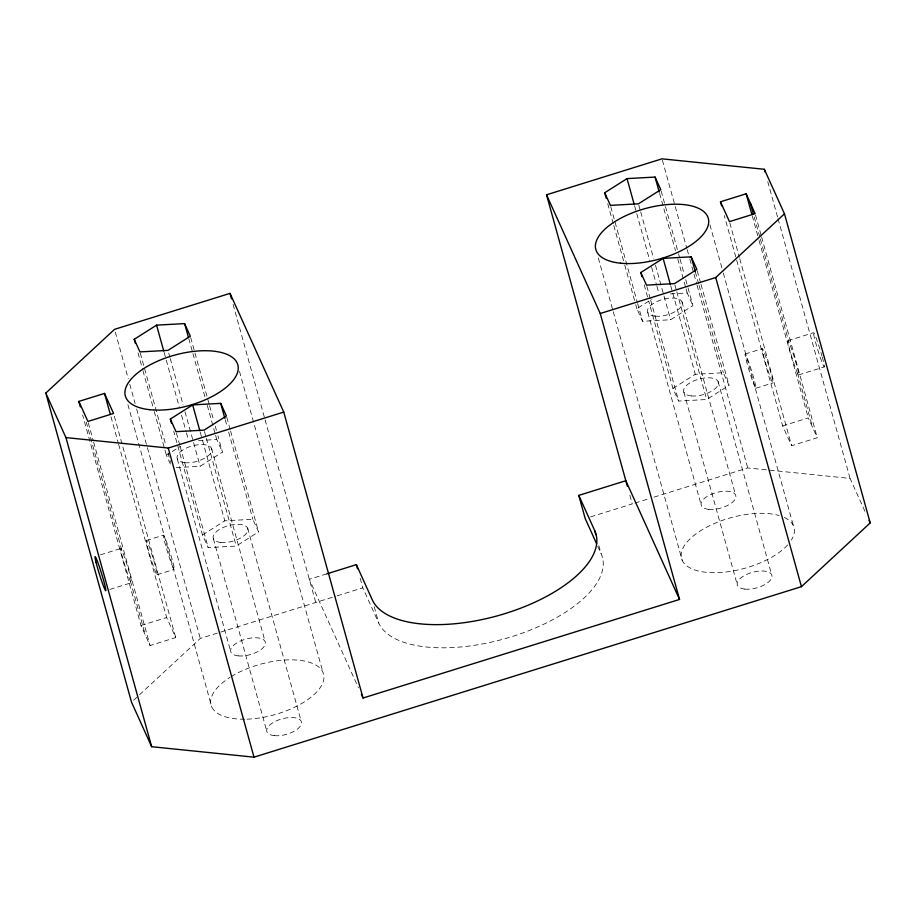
<?xml version="1.0" encoding="UTF-8"?>
<svg xmlns="http://www.w3.org/2000/svg" width="916" height="916" viewBox="0 0 916 916"><rect width="100%" height="100%" fill="white"/><g stroke="black" fill="none" stroke-linecap="round" stroke-linejoin="round"><path stroke-width="0.69" stroke-dasharray="4.58 3.44" d="M133.61 700.259L200.283 638.452L335.92 596.202M170.376 464.034L166.38 455.206L171.086 452.229M172.265 451.485L180.486 446.275M176.296 467.595L200.135 466.29L222.462 452.138L217.928 435.764M202.47 534.978L224.809 520.826L252.85 519.28L258.552 531.898L236.225 546.05L208.184 547.585L202.47 534.978L173.731 431.333M688.019 287.876L692.931 305.6L670.604 319.753L642.563 321.298L636.849 308.681L652.135 298.994M672.939 388.441L695.278 374.289L723.319 372.755L729.022 385.361L706.694 399.513L678.653 401.059L672.939 388.441L648.734 301.158M100.428 554.833L120.683 548.524M146.342 540.532L163.449 535.196M745.12 354.034L762.227 348.71M787.897 340.706L813.557 332.714A17.954 1.122 72.7 0 1 822.018 356.21M109.851 589.435L131.469 582.713M157.128 574.721L174.235 569.386M755.906 388.224L773.012 382.899M798.672 374.896L824.331 366.904M140.995 625.513L166.655 617.521L175.723 637.559L150.064 645.551L140.995 625.513L82.658 415.154M782.63 425.894L808.29 417.902L817.267 437.745L791.607 445.737L782.63 425.894L724.293 215.535M326.806 573.863L309.322 579.301L358.374 687.698M337.26 595.789L362.805 587.832L378.755 623.075A116.698 52.43 -15.5 0 0 511.769 636.666A116.698 52.43 -15.5 0 0 601.148 553.814L598.881 545.627M590.58 516.887L632.246 503.915L629.223 493.003M634.971 503.067L648.551 498.831M653.99 497.136L747.731 467.95L850.059 478.404L865.597 512.742M670.398 293.91L687.229 292.994L692.931 305.6M198.532 440.516L216.76 439.52L222.462 452.138M597.736 546.257L601.148 553.814M767.757 181.654L777.661 217.367M778.05 218.741L850.059 478.404M755.505 215.008L761.219 235.641M761.597 237.015L817.267 437.745M754.234 217.023L759.971 237.679M760.349 239.053L788.997 342.355M797.573 373.259L812.572 427.36M752.242 215.787L758.723 239.156M759.101 240.53L808.29 417.902M729.834 223L739.372 257.373M739.75 258.747L791.607 445.737M709.946 224.832L722.93 271.663M723.308 273.037L793.37 525.681M697.259 270.815L700.66 283.09M701.038 284.452L729.022 385.361M695.324 271.834L698.736 284.109M699.114 285.471L723.319 372.755M662.383 160.208L686.771 248.133M687.149 249.507L689.439 257.751M689.817 259.125L693.63 272.865M694.007 274.228L696.675 283.846M697.053 285.219L747.731 467.95M718.087 381.571L771.673 574.767M661.169 191.055L678.183 252.415M678.561 253.778L679.695 257.877M680.073 259.239L684.229 274.239M685.752 279.689L687.641 286.513M659.612 193.436L675.504 250.709M677.771 258.896L685.718 287.532M686.095 288.895L687.229 292.994M681.996 301.811L735.582 495.006M674.92 284.968L676.432 290.418M676.81 291.78L706.694 399.513M670.695 285.643L695.278 374.289M638.83 205.207L640.341 210.657M640.719 212.02L653.577 258.392M655.467 265.205L670.604 319.753M634.605 205.882L649.73 260.43M651.62 267.254L656.532 284.979M656.921 286.342L658.81 293.166M683.874 392.231L737.449 585.427M646.879 286.502L650.28 298.776M650.658 300.139L678.653 401.059M644.2 284.796L648.356 299.795M647.784 312.47L701.358 505.666M610.789 206.741L637.261 302.2M637.639 303.562L642.563 321.298M607.732 203.673L613.399 224.122M613.777 225.496L624.368 263.671M624.746 265.045L635.338 303.219M635.715 304.593L636.849 308.681M598.354 258.072L612.827 310.284M613.216 311.658L682.18 560.317M374.209 606.713L378.755 623.075M360.16 578.282L362.805 587.832M233.076 304.375L264.724 418.463M265.102 419.837L315.757 602.488M239.465 371.346L322.913 672.218M226.79 417.341L230.191 429.615M230.569 430.978L258.552 531.898M225.244 419.734L227.134 426.547M228.645 432.009L252.85 519.28M247.629 528.108L301.204 721.304M190.7 337.58L209.226 404.403M209.604 405.765L213.772 420.765M215.283 426.226L216.416 430.314M188.776 338.599L192.555 352.236M192.933 353.61L205.035 397.246M207.302 405.422L215.249 434.07M215.626 435.432L216.76 439.52M211.527 448.348L265.113 641.543M204.451 431.493L205.963 436.955M206.34 438.317L236.225 546.05M200.226 432.18L202.115 438.993M202.493 440.356L224.809 520.826M168.739 353.095L169.872 357.183M170.25 358.545L183.108 404.918M185.009 411.742L200.135 466.29M164.136 352.42L179.261 406.967M181.528 415.143L186.074 431.516M186.452 432.879L188.341 439.691M213.405 538.768L266.991 731.964M176.41 433.028L179.822 445.302M180.2 446.665L208.184 547.585M177.315 458.996L230.901 652.192M140.32 353.267L166.036 446M167.937 452.825L170.582 462.374M138.018 352.935L142.553 369.297M142.93 370.659L153.899 410.208M154.277 411.57L166.38 455.206M115.313 332.084L128.274 378.8M129.797 384.296L135.121 403.521M136.656 409.017L200.283 638.452M127.897 404.62L211.71 706.854M114.34 416.196L175.723 637.559M110.996 416.791L118.233 442.909M118.622 444.294L166.655 617.521M88.291 422.814L93.249 440.688M93.627 442.073L150.064 645.551M86.264 422.07L121.794 550.161M130.358 581.065L145.358 635.166M822.305 357.229A17.954 1.122 72.7 0 1 821.091 359.793A17.954 1.122 72.7 0 1 813.523 332.794M784.371 517.483A58.349 26.22 -15.5 0 1 791.378 540.062M787.668 544.917A58.349 26.22 -15.5 0 1 705.652 572.248A58.349 26.22 -15.5 0 1 694.878 534.715A58.349 26.22 -15.5 0 1 779.241 515.559M231.175 676.603A58.349 26.22 -15.5 0 1 304.398 661.043A58.349 26.22 -15.5 0 1 315.676 693.046A58.349 26.22 -15.5 0 1 246.186 719.186M244.824 719.209A58.349 26.22 -15.5 0 1 230.053 677.302M744.834 589.114A17.954 8.072 -15.5 0 0 771.959 576.874A17.954 8.072 -15.5 0 0 746.895 574.309A17.954 8.072 -15.5 0 0 744.834 589.114M691.259 395.918A17.954 8.072 -15.5 0 0 718.373 383.678A17.954 8.072 -15.5 0 0 693.309 381.113A17.954 8.072 -15.5 0 0 691.259 395.918M274.376 735.651A17.954 8.072 -15.5 0 0 301.49 723.4A17.954 8.072 -15.5 0 0 276.426 720.846A17.954 8.072 -15.5 0 0 274.376 735.651M220.79 542.444A17.954 8.072 -15.5 0 0 247.915 530.204A17.954 8.072 -15.5 0 0 222.84 527.65A17.954 8.072 -15.5 0 0 220.79 542.444M788.928 346.637A17.954 1.122 72.7 0 0 798.294 374.655A17.954 1.122 72.7 0 0 792.626 352.122A17.954 1.122 72.7 0 0 788.928 346.637M763.268 354.629A17.954 1.122 72.7 0 0 772.635 382.648A17.954 1.122 72.7 0 0 766.967 360.114A17.954 1.122 72.7 0 0 763.268 354.629M746.162 359.965A17.954 1.122 72.7 0 0 755.517 387.972A17.954 1.122 72.7 0 0 749.861 365.45A17.954 1.122 72.7 0 0 746.162 359.965M121.725 554.443A17.954 1.122 72.7 0 0 131.08 582.462A17.954 1.122 72.7 0 0 125.423 559.928A17.954 1.122 72.7 0 0 121.725 554.443M147.384 546.451A17.954 1.122 72.7 0 0 156.751 574.469A17.954 1.122 72.7 0 0 151.083 551.936A17.954 1.122 72.7 0 0 147.384 546.451M164.491 541.127A17.954 1.122 72.7 0 0 173.857 569.145A17.954 1.122 72.7 0 0 168.189 546.612A17.954 1.122 72.7 0 0 164.491 541.127M708.744 509.353A17.954 8.072 -15.5 0 0 735.869 497.113A17.954 8.072 -15.5 0 0 710.805 494.548A17.954 8.072 -15.5 0 0 708.744 509.353M655.169 316.157A17.954 8.072 -15.5 0 0 682.283 303.917A17.954 8.072 -15.5 0 0 657.219 301.353A17.954 8.072 -15.5 0 0 655.169 316.157M238.274 655.879A17.954 8.072 -15.5 0 0 265.4 643.639A17.954 8.072 -15.5 0 0 240.335 641.086A17.954 8.072 -15.5 0 0 238.274 655.879M184.7 462.683A17.954 8.072 -15.5 0 0 211.814 450.443A17.954 8.072 -15.5 0 0 186.749 447.89A17.954 8.072 -15.5 0 0 184.7 462.683"/><path stroke-width="1.37" d="M45.8 393.079L114.557 329.336L230.031 293.372L283.754 412.085L363.045 698.015L679.535 599.442L600.243 313.512L546.531 194.799L662.005 158.834L764.333 169.288L784.474 213.806L870.2 522.922L801.443 586.664L253.995 757.166L151.667 746.712L131.526 702.194L45.8 393.079L65.941 437.596L151.667 746.712M600.243 313.512L715.717 277.548L784.474 213.806M134.24 339.298L156.567 325.146L184.608 323.6L190.322 336.218L167.983 350.37L139.942 351.904L134.24 339.298L135.373 343.385M170.33 419.059L192.658 404.906L220.699 403.361L226.412 415.978L204.073 430.131L176.032 431.665L170.33 419.059L171.464 423.146M604.709 192.761L627.036 178.609L655.077 177.074L660.791 189.681L638.452 203.833L610.411 205.379L604.709 192.761L606.22 198.222M640.799 272.521L663.127 258.369L691.168 256.835L696.881 269.453L674.542 283.605L646.501 285.139L640.799 272.521L641.933 276.621M78.845 401.414L104.504 393.422L113.573 413.448L87.913 421.44L78.845 401.414L80.368 406.91M720.48 201.783L746.139 193.791L755.116 213.634L729.457 221.626L720.48 201.783L721.625 205.905M65.941 437.596L168.269 448.05L283.754 412.085M326.806 573.863L356.37 564.645L372.32 599.888A116.698 52.43 -15.5 0 0 505.346 613.491A116.698 52.43 -15.5 0 0 594.724 530.627L578.775 495.384L625.823 480.728L679.535 599.442M869.044 520.38L870.2 522.922M596.591 543.738L585.21 518.559L578.775 495.384M361.293 694.145L363.045 698.015M764.333 169.288L765.089 172.036M750.422 203.249L753.479 214.264M746.139 193.791L751.864 214.413M715.717 277.548L801.443 586.664M691.168 256.835L695.324 271.834M655.077 177.074L659.234 192.074M663.127 258.369L670.317 284.281M627.036 178.609L634.227 204.52M546.531 194.799L625.823 480.728M626.201 482.091L627.334 486.178M594.724 530.627L595.858 534.715M356.37 564.645L357.503 568.744M230.031 293.372L231.553 298.868M220.699 403.361L224.867 418.372M184.608 323.6L188.398 337.237M192.658 404.906L199.848 430.818M156.567 325.146L163.758 351.057M168.269 448.05L253.995 757.166M104.504 393.422L110.229 414.043M96.066 562.435A17.954 1.122 72.7 0 0 105.42 590.454A17.954 1.122 72.7 0 0 99.752 567.92A17.954 1.122 72.7 0 0 96.066 562.435M149.984 409.715A58.349 26.22 -15.5 0 0 238.114 369.938A58.349 26.22 -15.5 0 0 156.647 361.602A58.349 26.22 -15.5 0 0 149.984 409.715M620.453 263.19A58.349 26.22 -15.5 0 0 708.583 223.401A58.349 26.22 -15.5 0 0 627.117 215.077A58.349 26.22 -15.5 0 0 620.453 263.19"/></g></svg>
